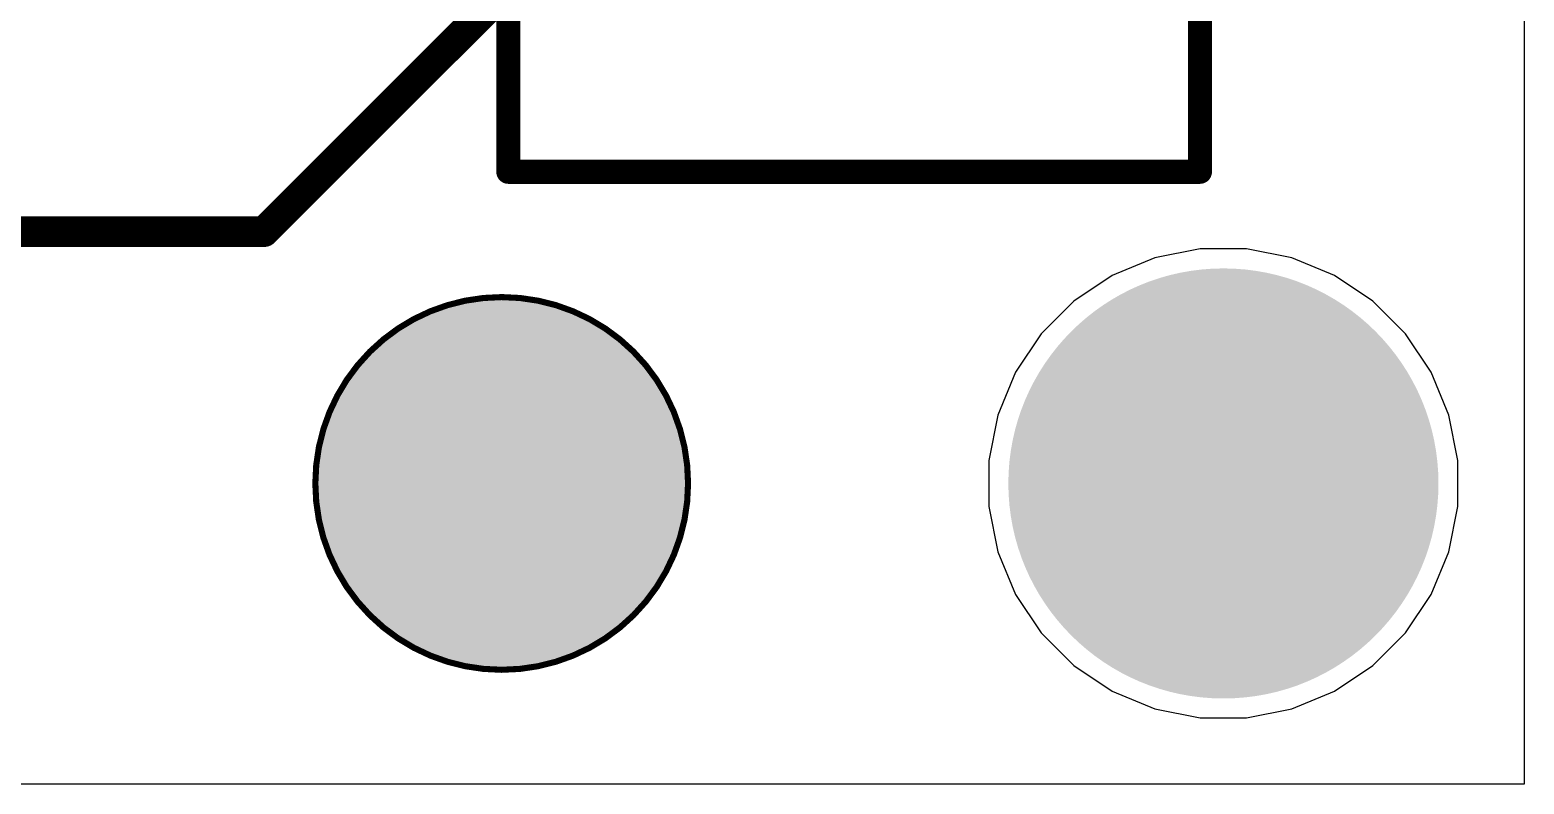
# Model space of a CAD drawing. Header units: inches. Extents: x -0.1 to 45, y 0.5 to 34.4.
# Drawn here: x 32.08 to 44.5, y 0.5 to 6.77 of the extents above; entities that cross this region are included whole.
import ezdxf

# ---------------------------------------------------------------- set-up
doc = ezdxf.new("R2010")
doc.units = ezdxf.units.IN

# ---------------------------------------------------------------- blocks, each defined once
blk = doc.blocks.new('FIDUCIAL_40')
h = blk.add_hatch(color=216)
edge = h.paths.add_edge_path()
edge.add_arc((0, 0), 1.524, 0, 360)
h = blk.add_hatch(color=8)
edge = h.paths.add_edge_path()
edge.add_arc((0, 0), 0.508, 0, 360)
h = blk.add_hatch(color=1)
edge = h.paths.add_edge_path()
edge.add_arc((0, 0), 0.508, 0, 360)
for points in [[(1.5494, 0, 0.0508, 0.0508, 1), (-1.5494, 0, 0.0508, 0.0508, 1)], [(-1.5621, 0, 0.0254, 0.0254, 1), (-1.5367, 0, 0.0254, 0.0254, 1)], [(1.5367, 0, 0.0254, 0.0254, 1), (1.5621, 0, 0.0254, 0.0254, 1)]]:
    blk.add_lwpolyline(points, format="xyseb", close=True)
blk = doc.blocks.new('B2BXHAGU_64')
for color, points in [(216, [(-0.788, 0.788), (0.788, 0.788), (0.788, -0.788), (-0.788, -0.788)]), (6, [(-0.788, 0.788), (0.788, 0.788), (0.788, -0.788), (-0.788, -0.788)]), (9, [(-0.75, 0.75), (0.75, 0.75), (0.75, -0.75), (-0.75, -0.75)]), (1, [(-0.75, 0.75), (0.75, 0.75), (0.75, -0.75), (-0.75, -0.75)]), (5, [(-0.75, 0.75), (0.75, 0.75), (0.75, -0.75), (-0.75, -0.75)])]:
    blk.add_hatch(color=color).paths.add_polyline_path(points)
h = blk.add_hatch(color=216)
edge = h.paths.add_edge_path()
edge.add_arc((2.5, 0), 0.788, 0, 360)
h = blk.add_hatch(color=6)
edge = h.paths.add_edge_path()
edge.add_arc((2.5, 0), 0.788, 0, 360)
h = blk.add_hatch(color=9)
edge = h.paths.add_edge_path()
edge.add_arc((2.5, 0), 0.75, 0, 360)
h = blk.add_hatch(color=1)
edge = h.paths.add_edge_path()
edge.add_arc((2.5, 0), 0.75, 0, 360)
h = blk.add_hatch(color=5)
edge = h.paths.add_edge_path()
edge.add_arc((2.5, 0), 0.75, 0, 360)
h = blk.add_hatch(color=156)
edge = h.paths.add_edge_path()
edge.add_arc((0, 0), 0.5, 0, 360)
h = blk.add_hatch(color=156)
edge = h.paths.add_edge_path()
edge.add_arc((2.5, 0), 0.5, 0, 360)
for points in [[(-2.45, -2.35, 0.2, 0.2, 0), (-2.45, 3.4, 0.2, 0.2, 0)], [(4.95, 3.4, 0.2, 0.2, 0), (-2.45, 3.4, 0.2, 0.2, 0)], [(4.95, -2.35, 0.2, 0.2, 0), (4.95, 3.4, 0.2, 0.2, 0)], [(-2.45, -2.35, 0.1, 0.1, 0), (-2.45, 3.4, 0.1, 0.1, 0)], [(4.95, 3.4, 0.1, 0.1, 0), (-2.45, 3.4, 0.1, 0.1, 0)], [(4.95, -2.35, 0.1, 0.1, 0), (4.95, 3.4, 0.1, 0.1, 0)], [(4.95, -2.35, 0.2, 0.2, 0), (-2.45, -2.35, 0.2, 0.2, 0)], [(4.95, -2.35, 0.1, 0.1, 0), (-2.45, -2.35, 0.1, 0.1, 0)]]:
    blk.add_lwpolyline(points, format="xyseb")
for points in [[(-2.5, 3.4, 0.1, 0.1, 1), (-2.4, 3.4, 0.1, 0.1, 1)], [(-2.5, 3.4, 0.1, 0.1, 1), (-2.4, 3.4, 0.1, 0.1, 1)], [(4.9, 3.4, 0.1, 0.1, 1), (5, 3.4, 0.1, 0.1, 1)], [(4.9, 3.4, 0.1, 0.1, 1), (5, 3.4, 0.1, 0.1, 1)], [(-2.475, 3.4, 0.05, 0.05, 1), (-2.425, 3.4, 0.05, 0.05, 1)], [(-2.475, 3.4, 0.05, 0.05, 1), (-2.425, 3.4, 0.05, 0.05, 1)], [(4.925, 3.4, 0.05, 0.05, 1), (4.975, 3.4, 0.05, 0.05, 1)], [(4.925, 3.4, 0.05, 0.05, 1), (4.975, 3.4, 0.05, 0.05, 1)], [(-3.048, 0, 0.254, 0.254, 1), (-3.302, 0, 0.254, 0.254, 1)], [(-3.365, 0, 0.127, 0.127, 1), (-3.238, 0, 0.127, 0.127, 1)], [(-3.111, 0, 0.127, 0.127, 1), (-2.984, 0, 0.127, 0.127, 1)], [(-2.5, -2.35, 0.1, 0.1, 1), (-2.4, -2.35, 0.1, 0.1, 1)], [(-2.5, -2.35, 0.1, 0.1, 1), (-2.4, -2.35, 0.1, 0.1, 1)], [(-2.475, -2.35, 0.05, 0.05, 1), (-2.425, -2.35, 0.05, 0.05, 1)], [(-2.475, -2.35, 0.05, 0.05, 1), (-2.425, -2.35, 0.05, 0.05, 1)], [(4.9, -2.35, 0.1, 0.1, 1), (5, -2.35, 0.1, 0.1, 1)], [(4.9, -2.35, 0.1, 0.1, 1), (5, -2.35, 0.1, 0.1, 1)], [(4.925, -2.35, 0.05, 0.05, 1), (4.975, -2.35, 0.05, 0.05, 1)], [(4.925, -2.35, 0.05, 0.05, 1), (4.975, -2.35, 0.05, 0.05, 1)]]:
    blk.add_lwpolyline(points, format="xyseb", close=True)

msp = doc.modelspace()

# ---------------------------------------------------------------- hatches: boundary and pattern name
h = msp.add_hatch(color=216)
edge = h.paths.add_edge_path()
edge.add_arc((42, 3), 1.788, 0, 360)
h = msp.add_hatch(color=6)
edge = h.paths.add_edge_path()
edge.add_arc((42, 3), 1.788, 0, 360)
h = msp.add_hatch(color=9)
edge = h.paths.add_edge_path()
edge.add_arc((42, 3), 1.75, 0, 360)
h = msp.add_hatch(color=1)
edge = h.paths.add_edge_path()
edge.add_arc((42, 3), 1.75, 0, 360)
h = msp.add_hatch(color=5)
edge = h.paths.add_edge_path()
edge.add_arc((42, 3), 1.75, 0, 360)
h = msp.add_hatch(color=156)
edge = h.paths.add_edge_path()
edge.add_arc((42, 3), 1.7, 0, 360)

# ---------------------------------------------------------------- linework, layer by layer
for p, q in [((44.5, 34.4), (44.5, 0.5)), ((41.431, 4.875), (41.076, 4.728)), ((41.808, 4.95), (41.431, 4.875)), ((42.192, 4.95), (41.808, 4.95)), ((42.569, 4.875), (42.192, 4.95)), ((42.924, 4.728), (42.569, 4.875)), ((41.076, 4.728), (40.757, 4.515)), ((43.243, 4.515), (42.924, 4.728)), ((40.757, 4.515), (40.485, 4.243)), ((43.515, 4.243), (43.243, 4.515)), ((40.485, 4.243), (40.272, 3.924)), ((43.728, 3.924), (43.515, 4.243)), ((40.272, 3.924), (40.125, 3.569)), ((43.875, 3.569), (43.728, 3.924)), ((40.125, 3.569), (40.05, 3.192)), ((43.95, 3.192), (43.875, 3.569)), ((40.05, 3.192), (40.05, 2.808)), ((43.95, 2.808), (43.95, 3.192)), ((40.05, 2.808), (40.125, 2.431)), ((43.875, 2.431), (43.95, 2.808)), ((40.125, 2.431), (40.272, 2.076)), ((43.728, 2.076), (43.875, 2.431)), ((40.272, 2.076), (40.485, 1.757)), ((43.515, 1.757), (43.728, 2.076)), ((40.485, 1.757), (40.757, 1.485)), ((43.243, 1.485), (43.515, 1.757)), ((40.757, 1.485), (41.076, 1.272)), ((42.924, 1.272), (43.243, 1.485)), ((41.076, 1.272), (41.431, 1.125)), ((42.569, 1.125), (42.924, 1.272)), ((41.431, 1.125), (41.808, 1.05)), ((42.192, 1.05), (42.569, 1.125)), ((41.808, 1.05), (42.192, 1.05)), ((44.5, 0.5), (0.48, 0.5))]:
    msp.add_line(p, q)
for points in [[(34.023, 5.093, 0.254, 0.254, 0), (36.068, 7.137, 0.254, 0.254, 0)], [(22.479, 5.093, 0.254, 0.254, 0), (34.023, 5.093, 0.254, 0.254, 0)]]:
    msp.add_lwpolyline(points, format="xyseb")
msp.add_lwpolyline([(33.96, 5.093, 0.127, 0.127, 1), (34.087, 5.093, 0.127, 0.127, 1)], format="xyseb", close=True)
msp.add_lwpolyline([(33.96, 5.093, 0.127, 0.127, 1), (34.087, 5.093, 0.127, 0.127, 1)], format="xyseb", close=True)

# ---------------------------------------------------------------- block references
at = {"rotation": 270}
msp.add_blockref('B2BXHAGU_64', (38.405, 10.541), dxfattribs=at)
msp.add_blockref('FIDUCIAL_40', (36, 3))

doc.saveas('drawing.dxf')
